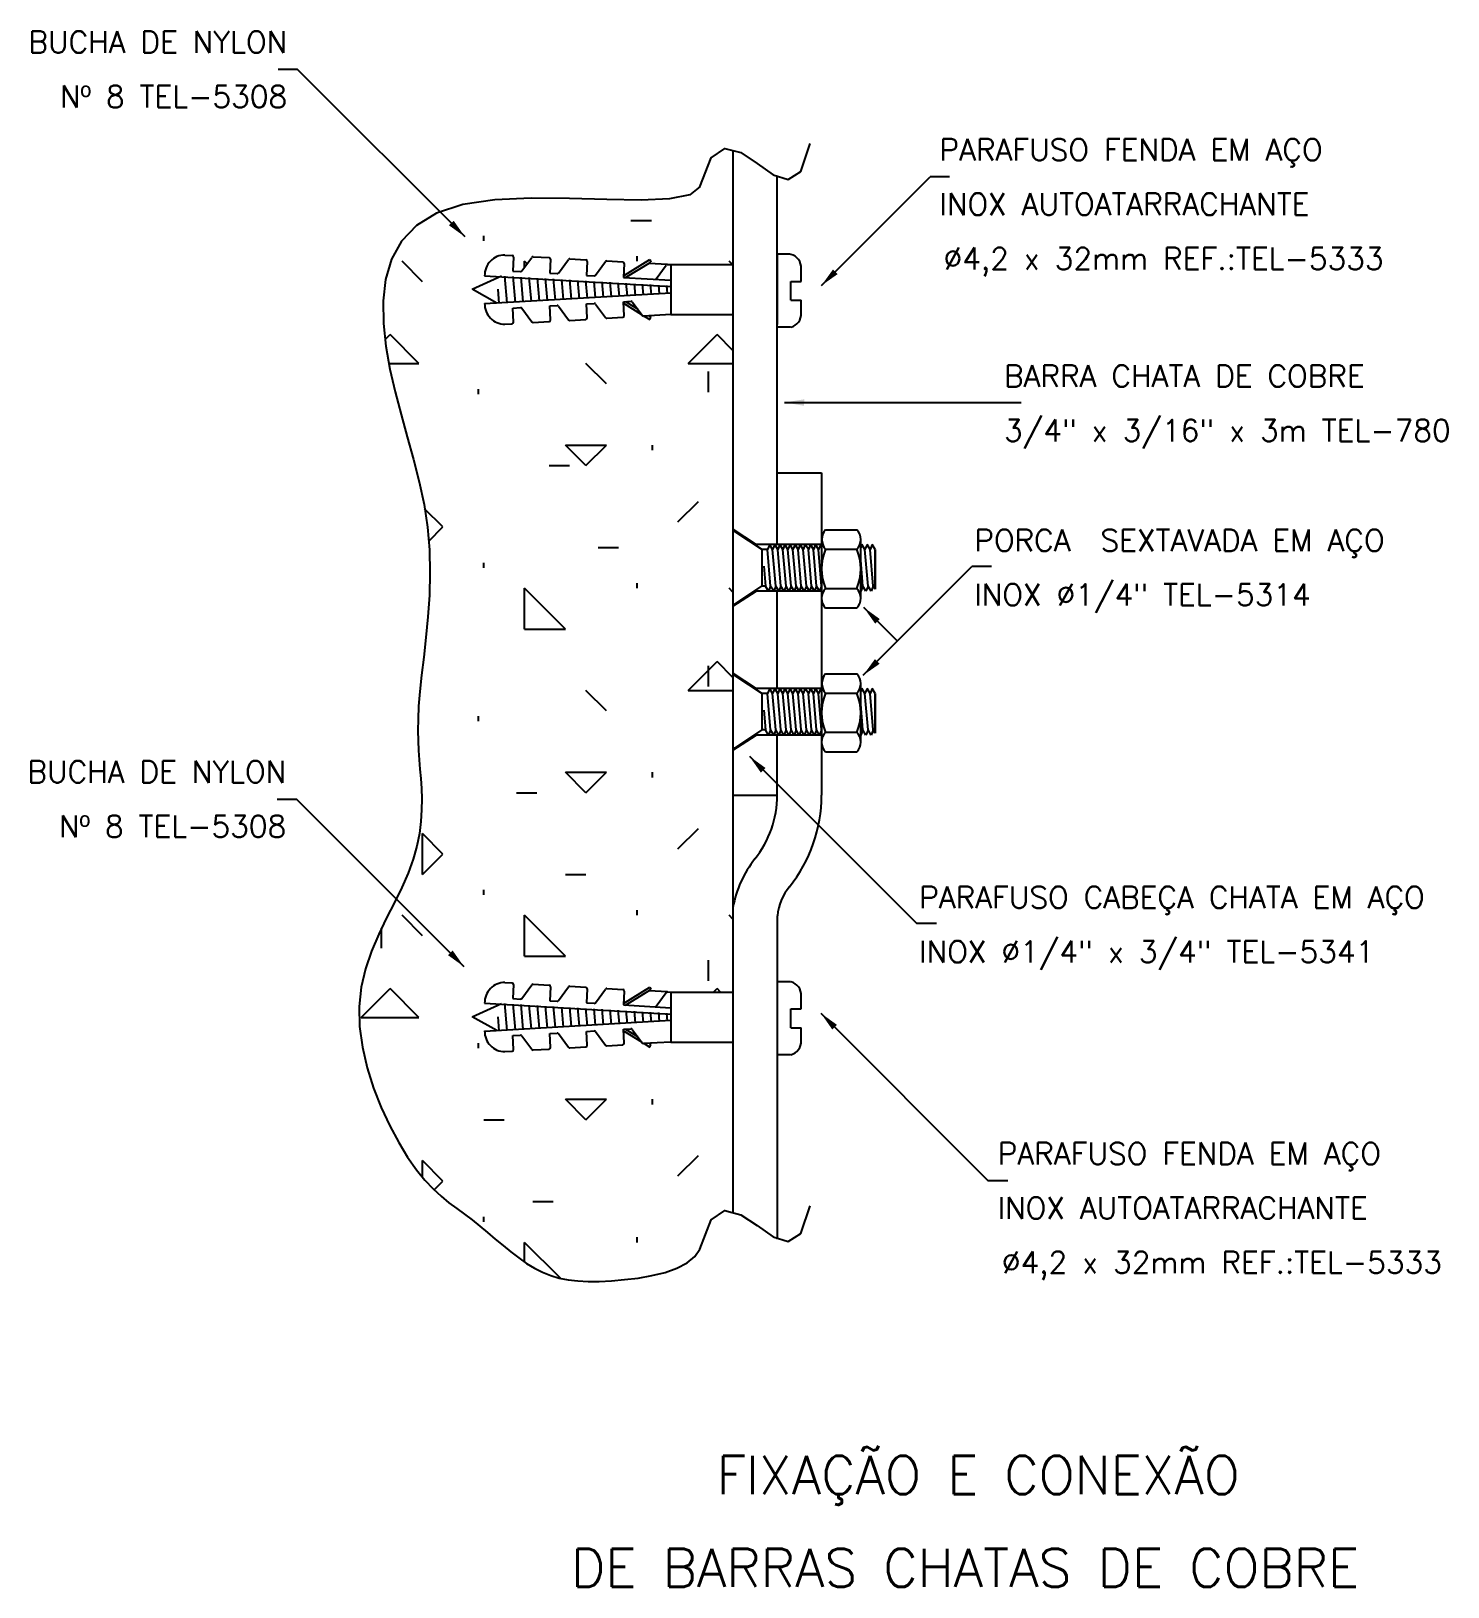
# Model space of a CAD drawing. Header units: millimetres. Extents: x -4585.8 to -4572.8, y -4616.2 to -4602.
import ezdxf
from ezdxf.enums import TextEntityAlignment as Align

# ---------------------------------------------------------------- set-up
doc = ezdxf.new("R2010")
doc.units = ezdxf.units.MM
doc.header["$LTSCALE"] = 10
doc.linetypes.add('DASHED', pattern=[0.75, 0.5, -0.25])
doc.layers.add('Termotécnica', color=7, linetype='Continuous')
doc.styles.add('r140', font='romans.shx')
doc.styles.add('r80', font='romans.shx')

msp = doc.modelspace()

# ---------------------------------------------------------------- hatches: boundary and pattern name
at = {"layer": 'Termotécnica'}
h = msp.add_hatch(dxfattribs=at)
h.set_pattern_fill('CONCRE', color=1, scale=3, style=0)
h.set_pattern_definition([(0, (-4578.3022, -4607.465), (3, 3), [0.375, -2.625]), (90, (-4578.3022, -4607.465), (-3, 3), [0.375, -2.625]), (135, (-4577.9272, -4607.4651), (-3, 2e-16), [0.5303, -3.7123]), (0, (-4577.9272, -4605.7776), (3, 3), [0.375, -2.625]), (45, (-4577.7397, -4605.9651), (2e-16, 3), [0.26516, -3.9775]), (135, (-4577.7397, -4605.9651), (-3, 2e-16), [0.26516, -3.9775]), (0, (-4576.8022, -4605.0276), (3, 3), [0.5303, -2.4697]), (45, (-4576.8022, -4605.0276), (2e-16, 3), [0.375, -3.86764]), (135, (-4576.272, -4605.0276), (-3, 2e-16), [0.375, -3.86764]), (90, (-4576.2397, -4606.715), (-3, 3), [0.375, -2.625]), (45, (-4576.2397, -4606.7151), (2e-16, 3), [0.26516, -3.9775]), (135, (-4576.0522, -4606.5276), (-3, 2e-16), [0.26516, -3.9775]), (0, (-4577.9272, -4606.715), (3, 3), [0.1875, -2.5125]), (0, (-4575.6772, -4605.965), (3, 3), [0.1875, -2.5125]), (90, (-4576.6147, -4605.59), (-3, 3), [0.1875, -2.5125]), (135, (-4576.2397, -4607.2776), (-3, 2e-16), [0.26516, -3.9775]), (135, (-4577.5522, -4605.2151), (-3, 2e-16), [0.26516, -3.9775]), (45, (-4576.896, -4606.4807), (2e-16, 3), [0.26516, -3.9775]), (90, (-4577.271, -4607.09), (-3, 3), [0.0469, -2.9531]), (90, (-4577.1304, -4605.8245), (-3, 3), [0.0469, -2.9531]), (90, (-4575.724, -4605.309), (-3, 3), [0.0469, -2.9531]), (90, (-4575.6772, -4606.9026), (-3, 3), [0.0469, -2.9531])])
h.paths.add_polyline_path([(-4579.389, -4603.073), (-4579.462, -4603.054), (-4579.59, -4603.138), (-4579.693, -4603.406), (-4579.783, -4603.479), (-4579.971, -4603.516), (-4580.232, -4603.526), (-4580.546, -4603.522), (-4580.889, -4603.513), (-4581.239, -4603.51), (-4581.573, -4603.525), (-4581.868, -4603.568), (-4582.075, -4603.637), (-4582.108, -4603.648), (-4582.292, -4603.761), (-4582.428, -4603.903), (-4582.52, -4604.069), (-4582.575, -4604.254), (-4582.598, -4604.452), (-4582.595, -4604.658), (-4582.572, -4604.868), (-4582.535, -4605.077), (-4582.488, -4605.285), (-4582.433, -4605.492), (-4582.376, -4605.698), (-4582.319, -4605.905), (-4582.267, -4606.111), (-4582.223, -4606.319), (-4582.191, -4606.527), (-4582.173, -4606.736), (-4582.169, -4606.945), (-4582.174, -4607.15), (-4582.187, -4607.349), (-4582.205, -4607.54), (-4582.225, -4607.719), (-4582.245, -4607.886), (-4582.261, -4608.036), (-4582.272, -4608.169), (-4582.278, -4608.287), (-4582.279, -4608.392), (-4582.278, -4608.487), (-4582.273, -4608.576), (-4582.267, -4608.661), (-4582.26, -4608.746), (-4582.253, -4608.832), (-4582.247, -4608.923), (-4582.244, -4609.019), (-4582.245, -4609.12), (-4582.251, -4609.226), (-4582.265, -4609.337), (-4582.288, -4609.453), (-4582.322, -4609.574), (-4582.368, -4609.701), (-4582.427, -4609.832), (-4582.479, -4609.937), (-4582.495, -4609.969), (-4582.567, -4610.112), (-4582.638, -4610.261), (-4582.704, -4610.416), (-4582.759, -4610.578), (-4582.799, -4610.748), (-4582.818, -4610.925), (-4582.814, -4611.109), (-4582.788, -4611.297), (-4582.744, -4611.486), (-4582.685, -4611.672), (-4582.615, -4611.851), (-4582.537, -4612.019), (-4582.455, -4612.172), (-4582.373, -4612.307), (-4582.293, -4612.421), (-4582.216, -4612.517), (-4582.14, -4612.597), (-4582.067, -4612.665), (-4581.995, -4612.724), (-4581.923, -4612.778), (-4581.853, -4612.829), (-4581.782, -4612.882), (-4581.712, -4612.938), (-4581.641, -4612.997), (-4581.57, -4613.057), (-4581.498, -4613.117), (-4581.426, -4613.175), (-4581.354, -4613.23), (-4581.282, -4613.281), (-4581.209, -4613.325), (-4581.136, -4613.362), (-4581.06, -4613.392), (-4580.982, -4613.415), (-4580.9, -4613.431), (-4580.812, -4613.442), (-4580.718, -4613.446), (-4580.616, -4613.446), (-4580.504, -4613.44), (-4580.384, -4613.43), (-4580.258, -4613.415), (-4580.132, -4613.393), (-4580.012, -4613.363), (-4579.903, -4613.325), (-4579.809, -4613.277), (-4579.738, -4613.219), (-4579.693, -4613.149), (-4579.59, -4612.881), (-4579.462, -4612.797), (-4579.389, -4612.816), (-4579.389, -4611.309), (-4579.389, -4611.273), (-4579.389, -4611.25), (-4579.959, -4611.25), (-4580.208, -4611.264, -0.253792), (-4580.22, -4611.259), (-4580.228, -4611.249), (-4580.393, -4611.146), (-4580.387, -4611.26, -0.414214), (-4580.4, -4611.276), (-4580.546, -4611.284, -0.253792), (-4580.558, -4611.278), (-4580.65, -4611.154, 0.253792), (-4580.662, -4611.148), (-4580.732, -4611.152), (-4580.725, -4611.28, -0.414214), (-4580.738, -4611.295), (-4580.884, -4611.304, -0.253792), (-4580.896, -4611.298), (-4580.988, -4611.173, 0.253792), (-4581, -4611.168), (-4581.07, -4611.172), (-4581.063, -4611.3, -0.414214), (-4581.076, -4611.315), (-4581.222, -4611.323, -0.253792), (-4581.234, -4611.317), (-4581.326, -4611.193, 0.253792), (-4581.338, -4611.187), (-4581.408, -4611.191), (-4581.401, -4611.319, -0.414214), (-4581.414, -4611.334), (-4581.482, -4611.338, -0.421108), (-4581.667, -4611.149), (-4581.559, -4611.143), (-4581.782, -4611.018), (-4581.525, -4610.902), (-4581.667, -4610.894, -0.421108), (-4581.482, -4610.704), (-4581.414, -4610.708, -0.414214), (-4581.401, -4610.723), (-4581.408, -4610.852), (-4581.338, -4610.856, 0.253792), (-4581.326, -4610.85), (-4581.234, -4610.725, -0.253792), (-4581.222, -4610.72), (-4581.076, -4610.728, -0.414214), (-4581.063, -4610.743), (-4581.07, -4610.871), (-4581, -4610.875, 0.253792), (-4580.988, -4610.869), (-4580.896, -4610.745, -0.253792), (-4580.884, -4610.739), (-4580.738, -4610.748, -0.414214), (-4580.725, -4610.763), (-4580.732, -4610.891), (-4580.662, -4610.895, 0.253792), (-4580.65, -4610.889), (-4580.558, -4610.765, -0.253792), (-4580.546, -4610.759), (-4580.4, -4610.767, -0.414214), (-4580.387, -4610.782), (-4580.393, -4610.896), (-4580.151, -4610.747), (-4580.142, -4610.769), (-4580.162, -4610.781), (-4579.988, -4610.791), (-4579.959, -4610.793), (-4579.389, -4610.793), (-4579.389, -4610.766), (-4579.389, -4610.73), (-4579.389, -4610.015), (-4579.389, -4608.987), (-4579.389, -4608.574), (-4579.389, -4608.544), (-4579.389, -4607.896), (-4579.389, -4607.867), (-4579.389, -4607.253), (-4579.389, -4607.224), (-4579.389, -4606.576), (-4579.389, -4606.546), (-4579.389, -4604.635), (-4579.389, -4604.599), (-4579.389, -4604.576), (-4579.959, -4604.576), (-4580.208, -4604.591, -0.253792), (-4580.22, -4604.585), (-4580.228, -4604.575), (-4580.393, -4604.473), (-4580.387, -4604.587, -0.414214), (-4580.4, -4604.602), (-4580.546, -4604.61, -0.253792), (-4580.558, -4604.604), (-4580.65, -4604.48, 0.253792), (-4580.662, -4604.474), (-4580.732, -4604.478), (-4580.725, -4604.606, -0.414214), (-4580.738, -4604.621), (-4580.884, -4604.63, -0.253792), (-4580.896, -4604.624), (-4580.988, -4604.5, 0.253792), (-4581, -4604.494), (-4581.07, -4604.498), (-4581.063, -4604.626, -0.414214), (-4581.076, -4604.641), (-4581.222, -4604.649, -0.253792), (-4581.234, -4604.644), (-4581.326, -4604.519, 0.253792), (-4581.338, -4604.513), (-4581.408, -4604.517), (-4581.401, -4604.646, -0.414214), (-4581.414, -4604.661), (-4581.482, -4604.665, -0.421108), (-4581.667, -4604.475), (-4581.559, -4604.469), (-4581.782, -4604.344), (-4581.525, -4604.228), (-4581.667, -4604.22, -0.421108), (-4581.482, -4604.031), (-4581.414, -4604.035, -0.414214), (-4581.401, -4604.05), (-4581.408, -4604.178), (-4581.338, -4604.182, 0.253792), (-4581.326, -4604.176), (-4581.234, -4604.052, -0.253792), (-4581.222, -4604.046), (-4581.076, -4604.054, -0.414214), (-4581.063, -4604.069), (-4581.07, -4604.197), (-4581, -4604.201, 0.253792), (-4580.988, -4604.196), (-4580.896, -4604.071, -0.253792), (-4580.884, -4604.065), (-4580.738, -4604.074, -0.414214), (-4580.725, -4604.089), (-4580.732, -4604.217), (-4580.662, -4604.221, 0.253792), (-4580.65, -4604.215), (-4580.558, -4604.091, -0.253792), (-4580.546, -4604.085), (-4580.4, -4604.094, -0.414214), (-4580.387, -4604.109), (-4580.393, -4604.223), (-4580.151, -4604.073), (-4580.142, -4604.095), (-4580.162, -4604.107), (-4579.988, -4604.117), (-4579.959, -4604.119), (-4579.389, -4604.119), (-4579.389, -4604.092), (-4579.389, -4604.057)])

# ---------------------------------------------------------------- linework, layer by layer
at = {"layer": 'Termotécnica', "color": 2}
for p, q in [((-4583.382, -4602.33), (-4583.562, -4602.33)), ((-4581.846, -4603.865), (-4583.382, -4602.33)), ((-4578.578, -4604.311), (-4577.581, -4603.314)), ((-4577.401, -4603.314), (-4577.581, -4603.314)), ((-4581.482, -4604.031), (-4581.414, -4604.035)), ((-4578.982, -4604.024), (-4578.982, -4604.668)), ((-4578.86, -4604.024), (-4578.982, -4604.024)), ((-4581.401, -4604.05), (-4581.408, -4604.178)), ((-4581.408, -4604.178), (-4581.338, -4604.182)), ((-4581.326, -4604.176), (-4581.234, -4604.052)), ((-4581.222, -4604.046), (-4581.076, -4604.054)), ((-4581.063, -4604.069), (-4581.07, -4604.197)), ((-4580.988, -4604.196), (-4580.896, -4604.071)), ((-4580.884, -4604.065), (-4580.738, -4604.074)), ((-4580.725, -4604.089), (-4580.732, -4604.217)), ((-4580.65, -4604.215), (-4580.558, -4604.091)), ((-4580.546, -4604.085), (-4580.4, -4604.094)), ((-4580.387, -4604.109), (-4580.394, -4604.237)), ((-4579.959, -4604.119), (-4579.389, -4604.119)), ((-4579.959, -4604.119), (-4579.959, -4604.576)), ((-4579.389, -4604.057), (-4579.389, -4604.635)), ((-4579.389, -4604.057), (-4579.389, -4604.635)), ((-4579.389, -4604.092), (-4579.389, -4604.599)), ((-4578.764, -4604.272), (-4578.764, -4604.131)), ((-4581.782, -4604.344), (-4581.513, -4604.223)), ((-4581.667, -4604.22), (-4579.959, -4604.319)), ((-4581.07, -4604.197), (-4581, -4604.201)), ((-4580.732, -4604.217), (-4580.662, -4604.221)), ((-4580.394, -4604.237), (-4579.959, -4604.262)), ((-4578.857, -4604.445), (-4578.857, -4604.272)), ((-4578.857, -4604.272), (-4578.764, -4604.272)), ((-4581.555, -4604.472), (-4581.782, -4604.344)), ((-4581.667, -4604.475), (-4579.959, -4604.376)), ((-4580.394, -4604.459), (-4580.324, -4604.454)), ((-4580.387, -4604.587), (-4580.394, -4604.459)), ((-4580.312, -4604.46), (-4580.22, -4604.585)), ((-4578.857, -4604.445), (-4578.764, -4604.445)), ((-4578.764, -4604.586), (-4578.764, -4604.445)), ((-4581.553, -4604.475), (-4581.555, -4604.472)), ((-4581.408, -4604.517), (-4581.338, -4604.513)), ((-4581.401, -4604.646), (-4581.408, -4604.517)), ((-4581.326, -4604.519), (-4581.234, -4604.644)), ((-4581.07, -4604.498), (-4581, -4604.494)), ((-4581.063, -4604.626), (-4581.07, -4604.498)), ((-4580.988, -4604.5), (-4580.896, -4604.624)), ((-4580.732, -4604.478), (-4580.662, -4604.474)), ((-4580.725, -4604.606), (-4580.732, -4604.478)), ((-4580.65, -4604.48), (-4580.558, -4604.604)), ((-4580.546, -4604.61), (-4580.4, -4604.602)), ((-4579.959, -4604.576), (-4579.389, -4604.576)), ((-4581.482, -4604.665), (-4581.414, -4604.661)), ((-4581.222, -4604.649), (-4581.076, -4604.641)), ((-4580.884, -4604.63), (-4580.738, -4604.621)), ((-4578.86, -4604.693), (-4578.982, -4604.693)), ((-4578.915, -4605.383), (-4576.744, -4605.383)), ((-4578.541, -4606.55), (-4578.252, -4606.55)), ((-4579.072, -4606.733), (-4579.12, -4606.733)), ((-4579.052, -4606.686), (-4579.072, -4606.733)), ((-4579.025, -4606.733), (-4579.052, -4606.686)), ((-4579.005, -4606.686), (-4579.025, -4606.733)), ((-4578.978, -4606.733), (-4579.005, -4606.686)), ((-4578.959, -4606.686), (-4578.978, -4606.733)), ((-4578.931, -4606.733), (-4578.959, -4606.686)), ((-4578.912, -4606.686), (-4578.931, -4606.733)), ((-4578.884, -4606.733), (-4578.912, -4606.686)), ((-4578.865, -4606.686), (-4578.884, -4606.733)), ((-4578.838, -4606.733), (-4578.865, -4606.686)), ((-4578.818, -4606.686), (-4578.838, -4606.733)), ((-4578.791, -4606.733), (-4578.818, -4606.686)), ((-4578.771, -4606.686), (-4578.791, -4606.733)), ((-4578.744, -4606.733), (-4578.771, -4606.686)), ((-4578.725, -4606.686), (-4578.744, -4606.733)), ((-4578.697, -4606.733), (-4578.725, -4606.686)), ((-4578.678, -4606.686), (-4578.697, -4606.733)), ((-4578.65, -4606.733), (-4578.678, -4606.686)), ((-4578.631, -4606.686), (-4578.65, -4606.733)), ((-4578.604, -4606.733), (-4578.631, -4606.686)), ((-4578.584, -4606.686), (-4578.604, -4606.733)), ((-4578.575, -4606.701), (-4578.584, -4606.686)), ((-4578.576, -4606.64), (-4578.576, -4607.182)), ((-4578.541, -4606.73), (-4578.252, -4606.73)), ((-4578.217, -4607.179), (-4578.217, -4606.64)), ((-4578.205, -4606.686), (-4578.217, -4606.713)), ((-4578.178, -4606.733), (-4578.205, -4606.686)), ((-4578.159, -4606.686), (-4578.178, -4606.733)), ((-4578.131, -4606.733), (-4578.159, -4606.686)), ((-4578.112, -4606.686), (-4578.131, -4606.733)), ((-4578.084, -4606.733), (-4578.112, -4606.686)), ((-4578.084, -4606.733), (-4578.084, -4607.097)), ((-4578.084, -4607.067), (-4578.084, -4606.733)), ((-4578.194, -4607.886), (-4577.197, -4606.889)), ((-4577.017, -4606.889), (-4577.197, -4606.889)), ((-4579.09, -4607.067), (-4579.12, -4607.067)), ((-4579.062, -4607.113), (-4579.09, -4607.067)), ((-4579.043, -4607.067), (-4579.062, -4607.113)), ((-4579.015, -4607.113), (-4579.043, -4607.067)), ((-4578.996, -4607.067), (-4579.015, -4607.113)), ((-4578.969, -4607.113), (-4578.996, -4607.067)), ((-4578.949, -4607.067), (-4578.969, -4607.113)), ((-4578.922, -4607.113), (-4578.949, -4607.067)), ((-4578.902, -4607.067), (-4578.922, -4607.113)), ((-4578.875, -4607.113), (-4578.902, -4607.067)), ((-4578.856, -4607.067), (-4578.875, -4607.113)), ((-4578.828, -4607.113), (-4578.856, -4607.067)), ((-4578.809, -4607.067), (-4578.828, -4607.113)), ((-4578.781, -4607.113), (-4578.809, -4607.067)), ((-4578.762, -4607.067), (-4578.781, -4607.113)), ((-4578.735, -4607.113), (-4578.762, -4607.067)), ((-4578.715, -4607.067), (-4578.735, -4607.113)), ((-4578.688, -4607.113), (-4578.715, -4607.067)), ((-4578.668, -4607.067), (-4578.688, -4607.113)), ((-4578.641, -4607.113), (-4578.668, -4607.067)), ((-4578.641, -4607.113), (-4578.668, -4607.067)), ((-4578.622, -4607.067), (-4578.641, -4607.113)), ((-4578.622, -4607.067), (-4578.641, -4607.113)), ((-4578.594, -4607.113), (-4578.622, -4607.067)), ((-4578.594, -4607.113), (-4578.622, -4607.067)), ((-4578.575, -4607.067), (-4578.594, -4607.113)), ((-4578.575, -4607.067), (-4578.594, -4607.113)), ((-4578.541, -4607.089), (-4578.252, -4607.089)), ((-4578.196, -4607.067), (-4578.215, -4607.113)), ((-4578.169, -4607.113), (-4578.196, -4607.067)), ((-4578.149, -4607.067), (-4578.169, -4607.113)), ((-4578.122, -4607.113), (-4578.149, -4607.067)), ((-4578.102, -4607.067), (-4578.122, -4607.113)), ((-4578.084, -4607.097), (-4578.102, -4607.067)), ((-4578.541, -4607.268), (-4578.252, -4607.268)), ((-4578.19, -4607.262), (-4577.88, -4607.572)), ((-4578.541, -4607.871), (-4578.252, -4607.871)), ((-4579.052, -4608.007), (-4579.072, -4608.053)), ((-4579.025, -4608.053), (-4579.052, -4608.007)), ((-4579.005, -4608.007), (-4579.025, -4608.053)), ((-4578.978, -4608.053), (-4579.005, -4608.007)), ((-4578.959, -4608.007), (-4578.978, -4608.053)), ((-4578.931, -4608.053), (-4578.959, -4608.007)), ((-4578.912, -4608.007), (-4578.931, -4608.053)), ((-4578.884, -4608.053), (-4578.912, -4608.007)), ((-4578.865, -4608.007), (-4578.884, -4608.053)), ((-4578.838, -4608.053), (-4578.865, -4608.007)), ((-4578.818, -4608.007), (-4578.838, -4608.053)), ((-4578.791, -4608.053), (-4578.818, -4608.007)), ((-4578.771, -4608.007), (-4578.791, -4608.053)), ((-4578.744, -4608.053), (-4578.771, -4608.007)), ((-4578.725, -4608.007), (-4578.744, -4608.053)), ((-4578.697, -4608.053), (-4578.725, -4608.007)), ((-4578.678, -4608.007), (-4578.697, -4608.053)), ((-4578.65, -4608.053), (-4578.678, -4608.007)), ((-4578.631, -4608.007), (-4578.65, -4608.053)), ((-4578.604, -4608.053), (-4578.631, -4608.007)), ((-4578.584, -4608.007), (-4578.604, -4608.053)), ((-4578.575, -4608.022), (-4578.584, -4608.007)), ((-4578.576, -4607.961), (-4578.576, -4608.502)), ((-4578.217, -4608.499), (-4578.217, -4607.961)), ((-4578.205, -4608.007), (-4578.217, -4608.033)), ((-4578.178, -4608.053), (-4578.205, -4608.007)), ((-4578.159, -4608.007), (-4578.178, -4608.053)), ((-4578.131, -4608.053), (-4578.159, -4608.007)), ((-4578.112, -4608.007), (-4578.131, -4608.053)), ((-4578.084, -4608.053), (-4578.112, -4608.007)), ((-4579.072, -4608.053), (-4579.12, -4608.053)), ((-4578.541, -4608.05), (-4578.252, -4608.05)), ((-4578.084, -4608.387), (-4578.084, -4608.053)), ((-4578.084, -4608.053), (-4578.084, -4608.418)), ((-4579.09, -4608.387), (-4579.12, -4608.387)), ((-4579.062, -4608.434), (-4579.09, -4608.387)), ((-4579.043, -4608.387), (-4579.062, -4608.434)), ((-4579.015, -4608.434), (-4579.043, -4608.387)), ((-4578.996, -4608.387), (-4579.015, -4608.434)), ((-4578.969, -4608.434), (-4578.996, -4608.387)), ((-4578.949, -4608.387), (-4578.969, -4608.434)), ((-4578.922, -4608.434), (-4578.949, -4608.387)), ((-4578.902, -4608.387), (-4578.922, -4608.434)), ((-4578.875, -4608.434), (-4578.902, -4608.387)), ((-4578.856, -4608.387), (-4578.875, -4608.434)), ((-4578.828, -4608.434), (-4578.856, -4608.387)), ((-4578.809, -4608.387), (-4578.828, -4608.434)), ((-4578.781, -4608.434), (-4578.809, -4608.387)), ((-4578.762, -4608.387), (-4578.781, -4608.434)), ((-4578.735, -4608.434), (-4578.762, -4608.387)), ((-4578.715, -4608.387), (-4578.735, -4608.434)), ((-4578.688, -4608.434), (-4578.715, -4608.387)), ((-4578.668, -4608.387), (-4578.688, -4608.434)), ((-4578.641, -4608.434), (-4578.668, -4608.387)), ((-4578.641, -4608.434), (-4578.668, -4608.387)), ((-4578.622, -4608.387), (-4578.641, -4608.434)), ((-4578.622, -4608.387), (-4578.641, -4608.434)), ((-4578.594, -4608.434), (-4578.622, -4608.387)), ((-4578.594, -4608.434), (-4578.622, -4608.387)), ((-4578.575, -4608.387), (-4578.594, -4608.434)), ((-4578.575, -4608.387), (-4578.594, -4608.434)), ((-4578.541, -4608.409), (-4578.252, -4608.409)), ((-4578.196, -4608.387), (-4578.215, -4608.434)), ((-4578.169, -4608.434), (-4578.196, -4608.387)), ((-4578.149, -4608.387), (-4578.169, -4608.434)), ((-4578.122, -4608.434), (-4578.149, -4608.387)), ((-4578.102, -4608.387), (-4578.122, -4608.434)), ((-4578.084, -4608.418), (-4578.102, -4608.387)), ((-4578.541, -4608.589), (-4578.252, -4608.589)), ((-4579.238, -4608.629), (-4577.703, -4610.164)), ((-4583.391, -4609.025), (-4583.571, -4609.025)), ((-4581.855, -4610.56), (-4583.391, -4609.025)), ((-4577.523, -4610.164), (-4577.703, -4610.164)), ((-4578.982, -4610.599), (-4578.982, -4611.457)), ((-4581.482, -4610.704), (-4581.414, -4610.708)), ((-4581.401, -4610.723), (-4581.408, -4610.852)), ((-4581.326, -4610.85), (-4581.234, -4610.725)), ((-4581.222, -4610.72), (-4581.076, -4610.728)), ((-4581.063, -4610.743), (-4581.07, -4610.871)), ((-4580.884, -4610.739), (-4580.738, -4610.748)), ((-4579.389, -4610.73), (-4579.389, -4611.309)), ((-4578.86, -4610.698), (-4578.982, -4610.698)), ((-4578.982, -4610.698), (-4578.982, -4611.342)), ((-4581.408, -4610.852), (-4581.338, -4610.856)), ((-4581.07, -4610.871), (-4581, -4610.875)), ((-4580.988, -4610.869), (-4580.896, -4610.745)), ((-4580.725, -4610.763), (-4580.732, -4610.891)), ((-4580.65, -4610.889), (-4580.558, -4610.765)), ((-4580.546, -4610.759), (-4580.4, -4610.767)), ((-4580.387, -4610.782), (-4580.394, -4610.91)), ((-4579.959, -4610.793), (-4579.959, -4611.25)), ((-4579.959, -4610.793), (-4579.389, -4610.793)), ((-4579.389, -4610.766), (-4579.389, -4611.273)), ((-4578.764, -4610.946), (-4578.764, -4610.805)), ((-4581.782, -4611.018), (-4581.513, -4610.896)), ((-4581.555, -4611.145), (-4581.782, -4611.018)), ((-4581.667, -4610.894), (-4579.959, -4610.993)), ((-4580.732, -4610.891), (-4580.662, -4610.895)), ((-4580.394, -4610.91), (-4579.959, -4610.936)), ((-4578.857, -4610.946), (-4578.764, -4610.946)), ((-4578.857, -4611.119), (-4578.857, -4610.946)), ((-4578.582, -4610.986), (-4577.047, -4612.522)), ((-4581.667, -4611.149), (-4579.959, -4611.05)), ((-4581.553, -4611.149), (-4581.555, -4611.145)), ((-4581.07, -4611.172), (-4581, -4611.168)), ((-4581.063, -4611.3), (-4581.07, -4611.172)), ((-4580.732, -4611.152), (-4580.662, -4611.148)), ((-4580.725, -4611.28), (-4580.732, -4611.152)), ((-4580.65, -4611.154), (-4580.558, -4611.278)), ((-4580.394, -4611.132), (-4580.324, -4611.128)), ((-4580.387, -4611.26), (-4580.394, -4611.132)), ((-4580.312, -4611.134), (-4580.22, -4611.259)), ((-4578.857, -4611.119), (-4578.764, -4611.119)), ((-4578.764, -4611.26), (-4578.764, -4611.119)), ((-4581.408, -4611.191), (-4581.338, -4611.187)), ((-4581.401, -4611.319), (-4581.408, -4611.191)), ((-4581.326, -4611.193), (-4581.234, -4611.317)), ((-4581.222, -4611.323), (-4581.076, -4611.315)), ((-4580.988, -4611.173), (-4580.896, -4611.298)), ((-4580.884, -4611.304), (-4580.738, -4611.295)), ((-4580.546, -4611.284), (-4580.4, -4611.276)), ((-4579.959, -4611.25), (-4579.389, -4611.25)), ((-4581.482, -4611.338), (-4581.414, -4611.334)), ((-4578.86, -4611.367), (-4578.982, -4611.367)), ((-4576.867, -4612.522), (-4577.047, -4612.522))]:
    msp.add_line(p, q, dxfattribs=at)
at = {"layer": 'Termotécnica', "color": 3}
for p, q in [((-4579.389, -4603.073), (-4579.389, -4612.816)), ((-4578.982, -4606.686), (-4578.982, -4603.315)), ((-4578.982, -4606.028), (-4578.575, -4606.028)), ((-4578.575, -4606.028), (-4578.575, -4608.987)), ((-4578.982, -4608.007), (-4578.982, -4607.113)), ((-4578.982, -4608.987), (-4578.982, -4608.434)), ((-4579.389, -4608.987), (-4578.982, -4608.987)), ((-4578.982, -4610.092), (-4578.982, -4613.058))]:
    msp.add_line(p, q, dxfattribs=at)
at = {"layer": 'Termotécnica', "color": 1}
for p, q in [((-4580.393, -4604.223), (-4580.151, -4604.073)), ((-4580.374, -4604.238), (-4580.142, -4604.095)), ((-4579.988, -4604.117), (-4580.162, -4604.107)), ((-4580.151, -4604.073), (-4580.142, -4604.095)), ((-4580.092, -4604.248), (-4580, -4604.123)), ((-4579.988, -4604.117), (-4579.959, -4604.119)), ((-4581.459, -4604.469), (-4581.48, -4604.225)), ((-4581.385, -4604.465), (-4581.406, -4604.229)), ((-4581.312, -4604.461), (-4581.331, -4604.233)), ((-4581.238, -4604.457), (-4581.257, -4604.237)), ((-4581.165, -4604.452), (-4581.183, -4604.242)), ((-4581.091, -4604.448), (-4581.109, -4604.246)), ((-4581.018, -4604.444), (-4581.035, -4604.25)), ((-4580.944, -4604.44), (-4580.96, -4604.255)), ((-4580.871, -4604.435), (-4580.886, -4604.259)), ((-4580.797, -4604.431), (-4580.812, -4604.263)), ((-4580.724, -4604.427), (-4580.738, -4604.268)), ((-4580.65, -4604.422), (-4580.663, -4604.272)), ((-4580.577, -4604.418), (-4580.589, -4604.276)), ((-4580.504, -4604.414), (-4580.515, -4604.281)), ((-4580.43, -4604.41), (-4580.441, -4604.285)), ((-4580.357, -4604.405), (-4580.367, -4604.289)), ((-4580.283, -4604.401), (-4580.292, -4604.294)), ((-4580.21, -4604.397), (-4580.218, -4604.298)), ((-4580.136, -4604.393), (-4580.144, -4604.302)), ((-4580.063, -4604.388), (-4580.07, -4604.306)), ((-4579.989, -4604.384), (-4579.996, -4604.311)), ((-4581.532, -4604.474), (-4581.543, -4604.344)), ((-4580.374, -4604.457), (-4580.265, -4604.524)), ((-4580.393, -4604.473), (-4580.228, -4604.575)), ((-4579.959, -4604.576), (-4580.208, -4604.591)), ((-4580.203, -4604.59), (-4580.151, -4604.622)), ((-4580.162, -4604.588), (-4580.142, -4604.6)), ((-4580.151, -4604.622), (-4580.142, -4604.6)), ((-4579.371, -4606.566), (-4579.12, -4606.733)), ((-4579.12, -4607.067), (-4579.12, -4606.733)), ((-4579.043, -4607.067), (-4579.072, -4606.733)), ((-4578.996, -4607.067), (-4579.025, -4606.733)), ((-4578.949, -4607.067), (-4578.978, -4606.733)), ((-4578.902, -4607.067), (-4578.931, -4606.733)), ((-4578.856, -4607.067), (-4578.884, -4606.733)), ((-4578.809, -4607.067), (-4578.838, -4606.733)), ((-4578.762, -4607.067), (-4578.791, -4606.733)), ((-4578.715, -4607.067), (-4578.744, -4606.733)), ((-4578.668, -4607.067), (-4578.697, -4606.733)), ((-4578.622, -4607.067), (-4578.65, -4606.733)), ((-4578.575, -4607.067), (-4578.604, -4606.733)), ((-4578.149, -4607.067), (-4578.178, -4606.733)), ((-4578.149, -4607.067), (-4578.178, -4606.733)), ((-4578.102, -4607.067), (-4578.131, -4606.733)), ((-4579.105, -4606.886), (-4579.09, -4607.067)), ((-4578.196, -4607.067), (-4578.217, -4606.829)), ((-4579.371, -4607.233), (-4579.12, -4607.066)), ((-4578.215, -4607.113), (-4578.217, -4607.101)), ((-4579.371, -4607.887), (-4579.12, -4608.053)), ((-4579.12, -4608.387), (-4579.12, -4608.053)), ((-4579.043, -4608.387), (-4579.072, -4608.053)), ((-4578.996, -4608.387), (-4579.025, -4608.053)), ((-4578.949, -4608.387), (-4578.978, -4608.053)), ((-4578.902, -4608.387), (-4578.931, -4608.053)), ((-4578.856, -4608.387), (-4578.884, -4608.053)), ((-4578.809, -4608.387), (-4578.838, -4608.053)), ((-4578.762, -4608.387), (-4578.791, -4608.053)), ((-4578.715, -4608.387), (-4578.744, -4608.053)), ((-4578.668, -4608.387), (-4578.697, -4608.053)), ((-4578.622, -4608.387), (-4578.65, -4608.053)), ((-4578.575, -4608.387), (-4578.604, -4608.053)), ((-4578.196, -4608.387), (-4578.217, -4608.15)), ((-4578.149, -4608.387), (-4578.178, -4608.053)), ((-4578.149, -4608.387), (-4578.178, -4608.053)), ((-4578.102, -4608.387), (-4578.131, -4608.053)), ((-4579.105, -4608.206), (-4579.09, -4608.387)), ((-4579.371, -4608.553), (-4579.12, -4608.387)), ((-4578.215, -4608.434), (-4578.217, -4608.421)), ((-4580.393, -4610.896), (-4580.151, -4610.747)), ((-4580.374, -4610.912), (-4580.142, -4610.769)), ((-4579.988, -4610.791), (-4580.162, -4610.781)), ((-4580.151, -4610.747), (-4580.142, -4610.769)), ((-4580.092, -4610.922), (-4580, -4610.797)), ((-4579.988, -4610.791), (-4579.959, -4610.793)), ((-4581.532, -4611.148), (-4581.543, -4611.018)), ((-4581.459, -4611.143), (-4581.48, -4610.898)), ((-4581.385, -4611.139), (-4581.406, -4610.903)), ((-4581.312, -4611.135), (-4581.331, -4610.907)), ((-4581.238, -4611.13), (-4581.257, -4610.911)), ((-4581.165, -4611.126), (-4581.183, -4610.916)), ((-4581.091, -4611.122), (-4581.109, -4610.92)), ((-4581.018, -4611.118), (-4581.035, -4610.924)), ((-4580.944, -4611.113), (-4580.96, -4610.929)), ((-4580.871, -4611.109), (-4580.886, -4610.933)), ((-4580.797, -4611.105), (-4580.812, -4610.937)), ((-4580.724, -4611.101), (-4580.738, -4610.941)), ((-4580.65, -4611.096), (-4580.663, -4610.946)), ((-4580.577, -4611.092), (-4580.589, -4610.95)), ((-4580.504, -4611.088), (-4580.515, -4610.954)), ((-4580.43, -4611.083), (-4580.441, -4610.959)), ((-4580.357, -4611.079), (-4580.367, -4610.963)), ((-4580.283, -4611.075), (-4580.292, -4610.967)), ((-4580.21, -4611.071), (-4580.218, -4610.972)), ((-4580.136, -4611.066), (-4580.144, -4610.976)), ((-4580.063, -4611.062), (-4580.07, -4610.98)), ((-4579.989, -4611.058), (-4579.996, -4610.985)), ((-4580.393, -4611.146), (-4580.228, -4611.249)), ((-4580.374, -4611.131), (-4580.265, -4611.198)), ((-4579.959, -4611.25), (-4580.208, -4611.264)), ((-4580.203, -4611.264), (-4580.151, -4611.296)), ((-4580.162, -4611.262), (-4580.142, -4611.274)), ((-4580.151, -4611.296), (-4580.142, -4611.274))]:
    msp.add_line(p, q, dxfattribs=at)
at = {"layer": 'Termotécnica', "color": 1, "linetype": 'DASHED', "ltscale": 0.8}
for p, q in [((-4579.389, -4606.546), (-4579.177, -4606.686)), ((-4579.389, -4607.253), (-4579.177, -4607.113)), ((-4579.389, -4607.867), (-4579.177, -4608.007)), ((-4579.389, -4608.574), (-4579.177, -4608.434))]:
    msp.add_line(p, q, dxfattribs=at)
at = {"layer": 'Termotécnica', "color": 1, "linetype": 'DASHED'}
for p, q in [((-4578.575, -4606.686), (-4579.177, -4606.686)), ((-4578.575, -4607.113), (-4579.177, -4607.113)), ((-4578.575, -4608.007), (-4579.177, -4608.007)), ((-4578.575, -4608.434), (-4579.177, -4608.434))]:
    msp.add_line(p, q, dxfattribs=at)
at = {"layer": 'Termotécnica', "color": 2}
for points in [[(-4579.693, -4603.406), (-4579.59, -4603.138), (-4579.462, -4603.054), (-4579.318, -4603.091), (-4579.167, -4603.191), (-4579.019, -4603.294), (-4578.882, -4603.337), (-4578.765, -4603.263), (-4578.679, -4603.009)], [(-4579.693, -4603.406), (-4579.783, -4603.479), (-4579.971, -4603.516), (-4580.232, -4603.526), (-4580.546, -4603.522), (-4580.889, -4603.513), (-4581.239, -4603.51), (-4581.573, -4603.525), (-4581.868, -4603.568), (-4582.108, -4603.648), (-4582.292, -4603.761), (-4582.428, -4603.903), (-4582.52, -4604.069), (-4582.575, -4604.254), (-4582.598, -4604.452), (-4582.595, -4604.658), (-4582.572, -4604.868), (-4582.535, -4605.077), (-4582.488, -4605.285), (-4582.433, -4605.492), (-4582.376, -4605.698), (-4582.319, -4605.905), (-4582.267, -4606.111), (-4582.223, -4606.319), (-4582.191, -4606.527), (-4582.173, -4606.736), (-4582.169, -4606.945), (-4582.174, -4607.15), (-4582.187, -4607.349), (-4582.205, -4607.54), (-4582.225, -4607.719), (-4582.245, -4607.886), (-4582.261, -4608.036), (-4582.272, -4608.169), (-4582.278, -4608.287), (-4582.279, -4608.392), (-4582.278, -4608.487), (-4582.273, -4608.576), (-4582.267, -4608.661), (-4582.26, -4608.746), (-4582.253, -4608.832), (-4582.247, -4608.923), (-4582.244, -4609.019), (-4582.245, -4609.12), (-4582.251, -4609.226), (-4582.265, -4609.337), (-4582.288, -4609.453), (-4582.322, -4609.574), (-4582.368, -4609.701), (-4582.427, -4609.832), (-4582.495, -4609.969), (-4582.567, -4610.112), (-4582.638, -4610.261), (-4582.704, -4610.416), (-4582.759, -4610.578), (-4582.799, -4610.748), (-4582.818, -4610.925), (-4582.814, -4611.109), (-4582.788, -4611.297), (-4582.744, -4611.486), (-4582.685, -4611.672), (-4582.615, -4611.851), (-4582.537, -4612.019), (-4582.455, -4612.172), (-4582.373, -4612.307), (-4582.293, -4612.421), (-4582.216, -4612.517), (-4582.14, -4612.597), (-4582.067, -4612.665), (-4581.995, -4612.724), (-4581.923, -4612.778), (-4581.853, -4612.829), (-4581.782, -4612.882), (-4581.712, -4612.938), (-4581.641, -4612.997), (-4581.57, -4613.057), (-4581.498, -4613.117), (-4581.426, -4613.175), (-4581.354, -4613.23), (-4581.282, -4613.281), (-4581.209, -4613.325), (-4581.136, -4613.362), (-4581.06, -4613.392), (-4580.982, -4613.415), (-4580.9, -4613.431), (-4580.812, -4613.442), (-4580.718, -4613.446), (-4580.616, -4613.446), (-4580.504, -4613.44), (-4580.384, -4613.43), (-4580.258, -4613.415), (-4580.132, -4613.393), (-4580.012, -4613.363), (-4579.903, -4613.325), (-4579.809, -4613.277), (-4579.738, -4613.219), (-4579.693, -4613.149)], [(-4579.693, -4613.149), (-4579.59, -4612.881), (-4579.462, -4612.797), (-4579.318, -4612.834), (-4579.167, -4612.934), (-4579.019, -4613.036), (-4578.882, -4613.08), (-4578.765, -4613.005), (-4578.679, -4612.752)]]:
    msp.add_lwpolyline(points, dxfattribs=at)
for centre, radius, start, end in [((-4581.482, -4604.216), 0.185, 89.9543, 181.2997), ((-4581.415, -4604.049), 0.0143, 356.6744, 86.6744), ((-4578.885, -4604.143), 0.121, 354.5648, 77.72), ((-4581.338, -4604.168), 0.0143, 266.6744, 323.6366), ((-4581.223, -4604.06), 0.0143, 86.6744, 143.6366), ((-4581.077, -4604.068), 0.0143, 356.6744, 86.6744), ((-4580.885, -4604.08), 0.0143, 86.6744, 143.6366), ((-4580.739, -4604.088), 0.0143, 356.6744, 86.6744), ((-4580.547, -4604.099), 0.0143, 86.6744, 143.6366), ((-4580.401, -4604.108), 0.0143, 356.6744, 86.6744), ((-4581, -4604.187), 0.0143, 266.6744, 323.6366), ((-4580.662, -4604.207), 0.0143, 266.6744, 323.6366), ((-4580.324, -4604.469), 0.0143, 36.3634, 93.3256), ((-4581.482, -4604.48), 0.185, 178.7003, 270.0457), ((-4581.338, -4604.528), 0.0143, 36.3634, 93.3256), ((-4581, -4604.508), 0.0143, 36.3634, 93.3256), ((-4580.739, -4604.607), 0.0143, 273.3256, 3.3256), ((-4580.662, -4604.488), 0.0143, 36.3634, 93.3256), ((-4580.547, -4604.596), 0.0143, 216.3634, 273.3256), ((-4580.401, -4604.587), 0.0143, 273.3256, 3.3256), ((-4580.209, -4604.576), 0.0143, 216.3634, 273.3256), ((-4578.885, -4604.574), 0.121, 282.28, 5.4352), ((-4581.415, -4604.646), 0.0143, 273.3256, 3.3256), ((-4581.223, -4604.635), 0.0143, 216.3634, 273.3256), ((-4581.077, -4604.627), 0.0143, 273.3256, 3.3256), ((-4580.885, -4604.616), 0.0143, 216.3634, 273.3256), ((-4578.437, -4606.64), 0.137, 139.0819, 220.9181), ((-4578.351, -4606.64), 0.134, 318.0803, 41.9197), ((-4578.094, -4606.909), 0.481, 158.1009, 201.8991), ((-4578.698, -4606.909), 0.481, 338.1009, 21.8991), ((-4578.441, -4607.179), 0.134, 138.0212, 221.9788), ((-4578.351, -4607.179), 0.134, 318.0803, 41.9197), ((-4578.437, -4607.961), 0.137, 139.0819, 220.9181), ((-4578.351, -4607.961), 0.134, 318.0803, 41.9197), ((-4578.094, -4608.23), 0.481, 158.1009, 201.8991), ((-4578.698, -4608.23), 0.481, 338.1009, 21.8991), ((-4578.441, -4608.499), 0.134, 138.0212, 221.9788), ((-4578.351, -4608.499), 0.134, 318.0803, 41.9197), ((-4581.482, -4610.889), 0.185, 89.9543, 181.2997), ((-4581.415, -4610.723), 0.0143, 356.6744, 86.6744), ((-4581.223, -4610.734), 0.0143, 86.6744, 143.6366), ((-4581.077, -4610.742), 0.0143, 356.6744, 86.6744), ((-4580.885, -4610.753), 0.0143, 86.6744, 143.6366), ((-4578.885, -4610.816), 0.121, 354.5648, 77.72), ((-4581.338, -4610.841), 0.0143, 266.6744, 323.6366), ((-4581, -4610.861), 0.0143, 266.6744, 323.6366), ((-4580.739, -4610.762), 0.0143, 356.6744, 86.6744), ((-4580.547, -4610.773), 0.0143, 86.6744, 143.6366), ((-4580.401, -4610.782), 0.0143, 356.6744, 86.6744), ((-4580.662, -4610.881), 0.0143, 266.6744, 323.6366), ((-4581.482, -4611.153), 0.185, 178.7003, 270.0457), ((-4581, -4611.182), 0.0143, 36.3634, 93.3256), ((-4580.662, -4611.162), 0.0143, 36.3634, 93.3256), ((-4580.324, -4611.143), 0.0143, 36.3634, 93.3256), ((-4581.338, -4611.201), 0.0143, 36.3634, 93.3256), ((-4581.077, -4611.301), 0.0143, 273.3256, 3.3256), ((-4580.885, -4611.289), 0.0143, 216.3634, 273.3256), ((-4580.739, -4611.281), 0.0143, 273.3256, 3.3256), ((-4580.547, -4611.27), 0.0143, 216.3634, 273.3256), ((-4580.401, -4611.261), 0.0143, 273.3256, 3.3256), ((-4580.209, -4611.25), 0.0143, 216.3634, 273.3256), ((-4578.885, -4611.248), 0.121, 282.28, 5.4352), ((-4581.415, -4611.32), 0.0143, 273.3256, 3.3256), ((-4581.223, -4611.309), 0.0143, 216.3634, 273.3256)]:
    msp.add_arc(centre, radius, start, end, dxfattribs=at)
at = {"layer": 'Termotécnica', "color": 1}
for centre, radius, start, end in [((-4579.988, -4604.132), 0.0143, 86.6744, 143.6366), ((-4580.103, -4604.239), 0.0143, 266.6744, 323.6366), ((-4579.378, -4606.576), 0.0112, 56.5374, 180), ((-4579.378, -4607.224), 0.0112, 180, 303.4626), ((-4579.378, -4607.896), 0.0112, 56.5374, 180), ((-4579.378, -4608.544), 0.0112, 180, 303.4626), ((-4579.988, -4610.806), 0.0143, 86.6744, 143.6366), ((-4580.103, -4610.913), 0.0143, 266.6744, 323.6366)]:
    msp.add_arc(centre, radius, start, end, dxfattribs=at)
at = {"layer": 'Termotécnica', "color": 3}
for centre, radius, start, end in [((-4579.918, -4608.987), 0.935, 321.3553, 0), ((-4579.918, -4608.987), 1.342, 321.3553, 0), ((-4578.418, -4610.188), 0.986, 141.2397, 169.8642), ((-4578.494, -4610.14), 0.49, 140.0697, 174.401)]:
    msp.add_arc(centre, radius, start, end, dxfattribs=at)
at = {"layer": 'Termotécnica', "color": 2}
for points in [[(-4581.951, -4603.716), (-4581.994, -4603.758), (-4581.846, -4603.865)], [(-4578.429, -4604.206), (-4578.471, -4604.163), (-4578.578, -4604.311)], [(-4578.736, -4605.414), (-4578.735, -4605.354), (-4578.915, -4605.383)], [(-4578.084, -4607.412), (-4578.042, -4607.37), (-4578.19, -4607.262)], [(-4578.044, -4607.781), (-4578.087, -4607.738), (-4578.194, -4607.886)], [(-4579.133, -4608.778), (-4579.09, -4608.736), (-4579.238, -4608.629)], [(-4581.96, -4610.411), (-4582.003, -4610.453), (-4581.855, -4610.56)], [(-4578.477, -4611.136), (-4578.434, -4611.093), (-4578.582, -4610.986)]]:
    msp.add_solid(points, dxfattribs=at)

# ---------------------------------------------------------------- texts
at = {"layer": 'Termotécnica', "color": 2, "style": 'r80'}
for s, p in [('BUCHA DE NYLON', (-4583.478, -4602.177)), ('Nº 8 TEL-5308', (-4583.478, -4602.677)), ('BUCHA DE NYLON', (-4583.487, -4608.871)), ('Nº 8 TEL-5308', (-4583.487, -4609.371))]:
    msp.add_text(s, height=0.2, dxfattribs=at).set_placement(p, align=Align.RIGHT)
for s, p in [('PARAFUSO FENDA EM AÇO ', (-4577.494, -4603.165)), ('INOX AUTOATARRACHANTE', (-4577.494, -4603.664)), ('%%C4,2 x 32mm REF.:TEL-5333', (-4577.457, -4604.163)), ('BARRA CHATA DE COBRE ', (-4576.902, -4605.24)), ('3/4" x 3/16" x 3m TEL-780', (-4576.902, -4605.74)), ('PORCA  SEXTAVADA EM AÇO ', (-4577.174, -4606.747)), ('INOX %%C1/4" TEL-5314', (-4577.174, -4607.247)), ('PARAFUSO CABEÇA CHATA EM AÇO', (-4577.68, -4610.022)), ('INOX %%C1/4" x 3/4" TEL-5341', (-4577.68, -4610.522)), ('PARAFUSO FENDA EM AÇO ', (-4576.959, -4612.373)), ('INOX AUTOATARRACHANTE', (-4576.96, -4612.872)), ('%%C4,2 x 32mm REF.:TEL-5333', (-4576.922, -4613.371))]:
    msp.add_text(s, height=0.2, dxfattribs=at).set_placement(p)
at = {"layer": 'Termotécnica', "color": 5, "style": 'r140'}
for s, p in [(' FIXAÇÃO E CONEXÃO', (-4577.259, -4615.502)), ('DE BARRAS CHATAS DE COBRE', (-4577.259, -4616.353))]:
    msp.add_text(s, height=0.35, dxfattribs=at).set_placement(p, align=Align.BOTTOM_CENTER)

doc.saveas('drawing.dxf')
